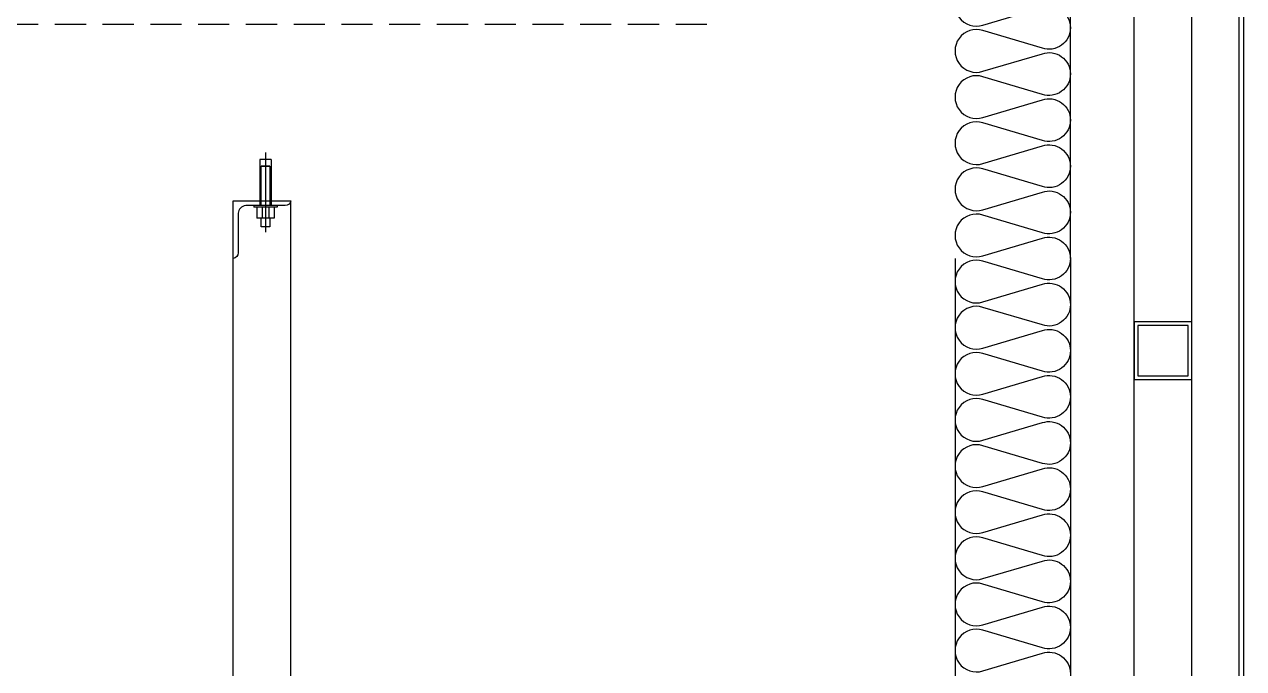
# Model space of a CAD drawing. Header units: millimetres. Extents: x -1320 to 172218, y -4077 to 50350.
# Drawn here: x 170293 to 171350, y 44644 to 45203 of the extents above; entities that cross this region are included whole.
import ezdxf

# ---------------------------------------------------------------- set-up
doc = ezdxf.new("R2010")
doc.units = ezdxf.units.MM
doc.header["$LTSCALE"] = 60
for name, pattern in [('CENTER', [50.8, 31.75, -6.35, 6.35, -6.35]), ('H1', [1.5, 1, -0.5]), ('H2', [3, 2, -1]), ('HID', [2.3, 1.5, -0.8]), ('HIDDEN', [2, 1, -1])]:
    doc.linetypes.add(name, pattern=pattern)
for name, color, linetype in [('A-8', 8, 'Continuous'), ('A-ETC-8', 8, 'Continuous'), ('A-FIN', 6, 'Continuous'), ('A-STEEL', 7, 'Continuous'), ('A-SYM-ANCHOR', 9, 'H1'), ('A-WP', 1, 'HID'), ('A-셔터', 4, 'Continuous'), ('INSUL', 8, 'Continuous'), ('ISL', 251, 'Continuous')]:
    doc.layers.add(name, color=color, linetype=linetype)

# ---------------------------------------------------------------- blocks, each defined once
blk = doc.blocks.new('ANCHOR-1')
at = {"layer": 'A-SYM-ANCHOR', "color": 12, "linetype": 'CENTER', "ltscale": 0.5}
blk.add_line((0, -30), (0, 14.91), dxfattribs=at)
at = {"layer": 'A-SYM-ANCHOR', "color": 5}
for p, q in [((4.96, 7), (-4.96, 7)), ((4.96, 7), (-4.96, 7)), ((-4.96, 0.83), (-4.96, 7)), ((-4.96, 0.83), (-4.96, 7)), ((-1.87, 0.83), (-1.87, 7)), ((-1.87, 0.83), (-1.87, 7)), ((1.88, 0.83), (1.88, 7)), ((1.88, 0.83), (1.88, 7)), ((4.96, 0.83), (4.96, 7)), ((4.96, 0.83), (4.96, 7)), ((6.62, 0.83), (-6.62, 0.83)), ((6.62, 0.83), (-6.62, 0.83)), ((-6.62, 0), (-6.62, 0.83)), ((-6.62, 0), (-6.62, 0.83)), ((6.62, 0), (-6.62, 0)), ((6.62, 0), (-6.62, 0)), ((-3.25, -26.01), (-3.25, 0)), ((3.25, -26.01), (3.25, 0)), ((6.62, 0), (6.62, 0.83)), ((6.62, 0), (6.62, 0.83)), ((3.25, -26.01), (-3.25, -26.01))]:
    blk.add_line(p, q, dxfattribs=at)
at = {"layer": 'A-SYM-ANCHOR', "color": 5, "linetype": 'HIDDEN'}
for p, q in [((7.25, 0), (-7.25, 0)), ((7.25, 0), (-7.25, 0)), ((2.5, -22.26), (-2.5, -22.26))]:
    blk.add_line(p, q, dxfattribs=at)
at = {"layer": 'A-SYM-ANCHOR'}
for p, q in [((-3.25, -26.01), (-3.25, 0)), ((3.25, -26.01), (3.25, 0)), ((3.25, -26.01), (-3.25, -26.01))]:
    blk.add_line(p, q, dxfattribs=at)
at = {"layer": 'A-SYM-ANCHOR', "color": 5}
blk.add_lwpolyline([(2.5, 7), (2.5, 12), (-2.5, 12), (-2.5, 7)], dxfattribs=at)
at = {"layer": 'A-SYM-ANCHOR', "color": 5, "linetype": 'HIDDEN'}
blk.add_lwpolyline([(-2.5, 0), (-2.5, -22.26), (2.5, -22.26), (2.5, 0)], dxfattribs=at)
blk = doc.blocks.new('C7EEC51E4')
at = {"layer": 'A-STEEL', "color": 30}
blk.add_lwpolyline([(45.8, 4.9, 0.383415), (50, 0), (50, 50), (0, 50, 0.383415), (4.9, 45.8), (39.2, 45.8, -0.353101), (45.8, 39.2)], format="xyb", close=True, dxfattribs=at)
at = {"layer": 'A-SYM-ANCHOR', "linetype": 'H2', "xscale": 1.538461538497359, "yscale": 1.538461538497359, "zscale": 1.538461538497359, "rotation": 180}
blk.add_blockref('ANCHOR-1', (22, 45.8), dxfattribs=at)
blk = doc.blocks.new('*U37')
at = {"layer": 'A-8', "ltscale": 0.2}
for p, q in [((-491.3, 4.2), (-491.3, 791.5)), ((-441.3, 0), (-441.3, 791.5))]:
    blk.add_line(p, q, dxfattribs=at)
at = {"layer": 'A-FIN', "xscale": -1}
blk.add_blockref('C7EEC51E4', (-441.3, 741.5), dxfattribs=at)
blk = doc.blocks.new('A$Cae507117')
at = {"layer": 'A-ETC-8'}
for points in [[(-50, 0), (-50, -50), (0, -50), (0, 0)], [(-46.8, -3.2), (-46.8, -46.8), (-3.2, -46.8), (-3.2, -3.2)]]:
    blk.add_lwpolyline(points, close=True, dxfattribs=at)

msp = doc.modelspace()

# ---------------------------------------------------------------- linework, layer by layer
at = {"layer": 'A-ETC-8'}
for p, q in [((171254.8, 47017.8, 0), (171254.8, 44945, 0)), ((171254.8, 47017.8, 0), (171254.8, 43761, 0)), ((171304.8, 47017.8, 0), (171304.8, 43761, 0))]:
    msp.add_line(p, q, dxfattribs=at)
at = {"layer": 'A-FIN', "elevation": 0}
msp.add_lwpolyline([(171308.8, 47031), (171308.8, 47035), (171349.8, 47035), (171350, 43805), (171309, 43805), (171309, 43809), (171346, 43809), (171345.8, 47031), (171308.8, 47031)], close=True, dxfattribs=at)
at = {"layer": 'A-WP', "ltscale": 0.3}
msp.add_line((170884.6, 45203), (167415.1, 45203), dxfattribs=at)
at = {"layer": 'INSUL'}
for p, q in [((171199.8, 45000, 0), (171199.8, 47000, 0)), ((171100, 45000, 0), (171100, 43811)), ((171200, 45000, 0), (171200, 43811))]:
    msp.add_line(p, q, dxfattribs=at)
at = {"layer": 'ISL', "elevation": 0}
msp.add_lwpolyline([(171124, 45237.6, 1.372593), (171124, 45202.3), (171175.5, 45217.6, -0.509267), (171199.8, 45200, -0.509267), (171175.5, 45182.3), (171124, 45197.6, 1.372593), (171124, 45162.3), (171175.5, 45177.6, -0.509267), (171199.8, 45160, -0.509267), (171175.5, 45142.3), (171124, 45157.6, 1.372593), (171124, 45122.3), (171175.5, 45137.6, -0.509267), (171199.8, 45120, -0.509267), (171175.5, 45102.3), (171124, 45117.6, 1.372593), (171124, 45082.3), (171175.5, 45097.6, -0.509267), (171199.8, 45080, -0.509267), (171175.5, 45062.3), (171124, 45077.6, 1.372593), (171124, 45042.3), (171175.5, 45057.6, -0.509267), (171199.8, 45040, -0.509267), (171175.5, 45022.3), (171124, 45037.6, 1.372593), (171124, 45002.3), (171175.5, 45017.6, -0.509267), (171199.8, 45000, -0.509267), (171175.5, 44982.3), (171124, 44997.6, 1.372593), (171124, 44962.3), (171175.5, 44977.6, -0.509267), (171199.8, 44960, -0.509267), (171175.5, 44942.3), (171124, 44957.6, 1.372593), (171124, 44922.3), (171175.5, 44937.6, -0.509267), (171199.8, 44920, -0.509267), (171175.5, 44902.3), (171124, 44917.6, 1.372593), (171124, 44882.3), (171175.5, 44897.6, -0.509267), (171199.8, 44880, -0.509267), (171175.5, 44862.3), (171124, 44877.6, 1.372593), (171124, 44842.3), (171175.5, 44857.6, -0.509267), (171199.8, 44840, -0.509267), (171175.5, 44822.3), (171124, 44837.6, 1.372593), (171124, 44802.3), (171175.5, 44817.6, -0.509267), (171199.8, 44800, -0.509267), (171175.5, 44782.3), (171124, 44797.6, 1.372593), (171124, 44762.3), (171175.5, 44777.6, -0.509267), (171199.8, 44760, -0.509267), (171175.5, 44742.3), (171124, 44757.6, 1.372593), (171124, 44722.3), (171175.5, 44737.6, -0.509267), (171199.8, 44720, -0.509267), (171175.5, 44702.3), (171124, 44717.6, 1.372593), (171124, 44682.3), (171175.5, 44697.6, -0.509267), (171199.8, 44680, -0.509267), (171175.5, 44662.3), (171124, 44677.6, 1.372593), (171124, 44642.3), (171175.5, 44657.6, -0.509267), (171199.8, 44640, -0.509267)], format="xyb", dxfattribs=at)

# ---------------------------------------------------------------- block references
at = {"layer": 'A-ETC-8', "rotation": 180}
msp.add_blockref('A$Cae507117', (171255, 44895, 0), dxfattribs=at)
at = {"layer": 'A-셔터'}
msp.add_blockref('*U37', (170965.3, 44258.5), dxfattribs=at)

doc.saveas('drawing.dxf')
